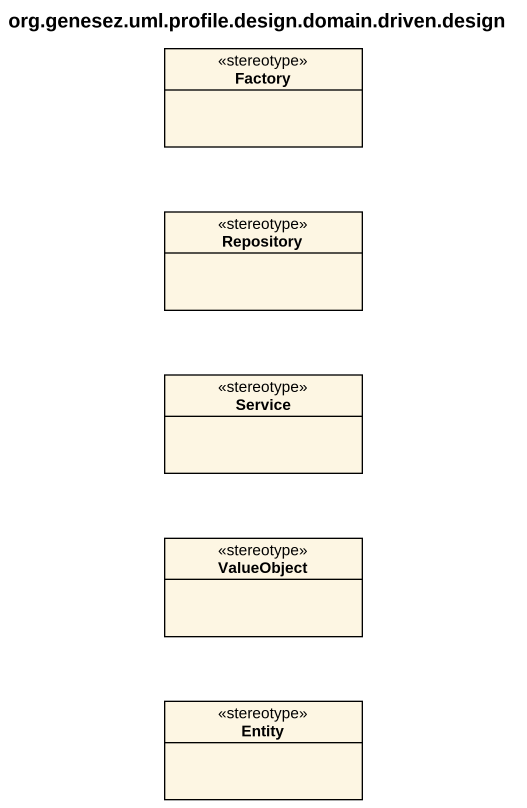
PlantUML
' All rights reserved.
@startuml
title org.genesez.uml.profile.design.domain.driven.design
hide circle
hide empty members
class Factory <<stereotype>>
class Repository <<stereotype>>
class Service <<stereotype>>
class ValueObject <<stereotype>>
class "Entity" as Entity_ <<stereotype>>
@enduml
